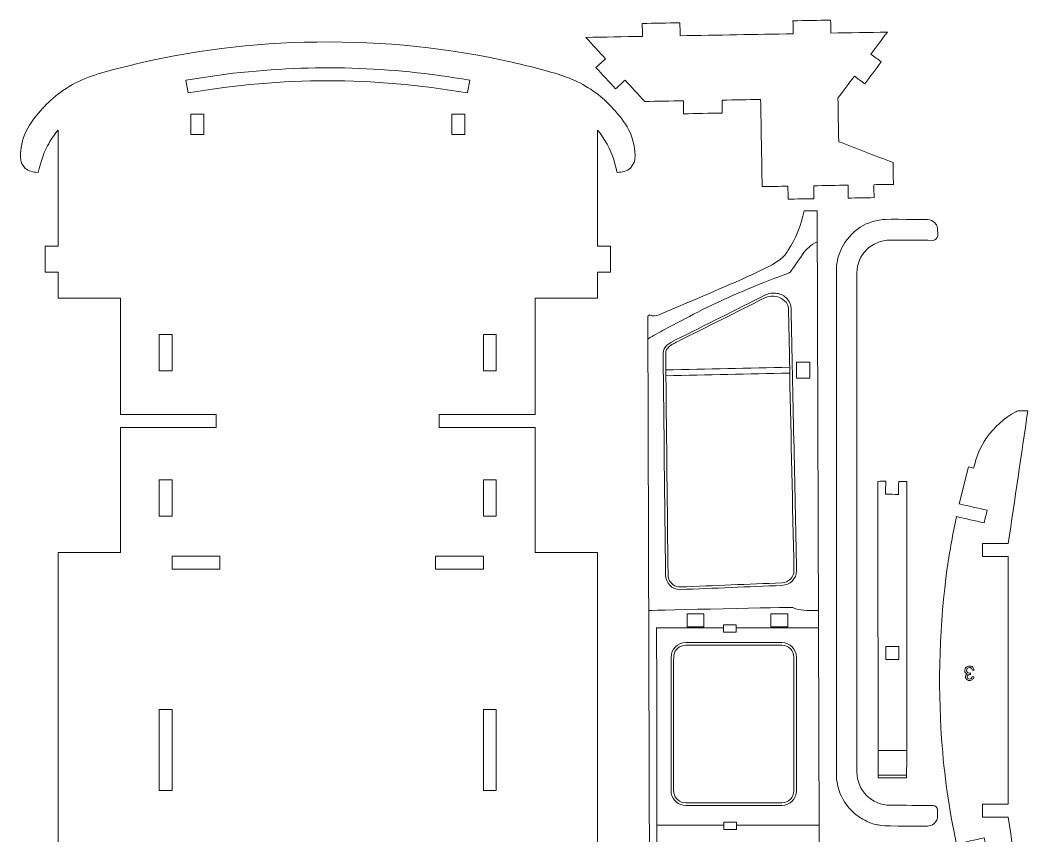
# Model space of a CAD drawing. Header units: centimetres. Extents: x -81 to 93, y -33 to -4.
# Drawn here: x 11.24 to 31.05, y -20.31 to -4.27 of the extents above; entities that cross this region are included whole.
import ezdxf

# ---------------------------------------------------------------- set-up
doc = ezdxf.new("R2010")
doc.units = ezdxf.units.CM
doc.header["$MEASUREMENT"] = 0
doc.layers.add('Camada 1', color=7, linetype='Continuous')

msp = doc.modelspace()

# ---------------------------------------------------------------- linework, layer by layer
at = {"layer": 'Camada 1', "lineweight": 9}
for points, knots in [([(22.36218, -4.60608), (22.73269, -4.59964), (23.1032, -4.59319), (23.47373, -4.58674), (23.47373, -4.58674), (23.47224, -4.50175), (23.47077, -4.41677), (23.46929, -4.33178), (23.46929, -4.33178), (23.7163, -4.32749), (23.96331, -4.32319), (24.21032, -4.31889), (24.21032, -4.31889), (24.21181, -4.40388), (24.21328, -4.48886), (24.21476, -4.57385), (24.21476, -4.57385), (24.9558, -4.56094), (25.69684, -4.54806), (26.43787, -4.53516), (26.43787, -4.53516), (26.43638, -4.45018), (26.43491, -4.36519), (26.43343, -4.2802), (26.43343, -4.2802), (26.68044, -4.27589), (26.92745, -4.2716), (27.17447, -4.26731), (27.17447, -4.26731), (27.17595, -4.35228), (27.17742, -4.43727), (27.17891, -4.52226), (27.17891, -4.52226), (27.54943, -4.51581), (27.91994, -4.50936), (28.29047, -4.50291), (28.29047, -4.50291), (28.18244, -4.64705), (28.0744, -4.79118), (27.96637, -4.93532), (27.96637, -4.93532), (28.03438, -4.98629), (28.10239, -5.03728), (28.17041, -5.08825), (28.17041, -5.08825), (28.06238, -5.23239), (27.95436, -5.37651), (27.84633, -5.52065), (27.84633, -5.52065), (27.77831, -5.46967), (27.7103, -5.4187), (27.64229, -5.36771), (27.64229, -5.36771), (27.53426, -5.51186), (27.42622, -5.65598), (27.3182, -5.80013), (27.3182, -5.80013), (27.32319, -6.08596), (27.32818, -6.3718), (27.33317, -6.65764), (27.33317, -6.65764), (27.6892, -6.79439), (28.04523, -6.93114), (28.40127, -7.0679), (28.40127, -7.0679), (28.40376, -7.21081), (28.40627, -7.35373), (28.40876, -7.49666), (28.40876, -7.49666), (28.28069, -7.49889), (28.15262, -7.50113), (28.02455, -7.50336), (28.02455, -7.50336), (28.02604, -7.58835), (28.02752, -7.67334), (28.029, -7.75832), (28.029, -7.75832), (27.86015, -7.76127), (27.69127, -7.76422), (27.52242, -7.76717), (27.52242, -7.76717), (27.52094, -7.68218), (27.51945, -7.59719), (27.51797, -7.51221), (27.51797, -7.51221), (27.29249, -7.51614), (27.06703, -7.52008), (26.84155, -7.52401), (26.84155, -7.52401), (26.84304, -7.609), (26.84452, -7.69399), (26.846, -7.77897), (26.846, -7.77897), (26.67714, -7.78192), (26.50827, -7.78487), (26.33942, -7.78782), (26.33942, -7.78782), (26.33794, -7.70283), (26.33645, -7.61784), (26.33497, -7.53285), (26.33497, -7.53285), (26.16611, -7.5358), (25.99724, -7.53875), (25.82839, -7.5417), (25.82839, -7.5417), (25.81841, -6.97002), (25.80842, -6.39834), (25.79844, -5.82666), (25.79844, -5.82666), (25.54515, -5.83108), (25.29186, -5.8355), (25.03857, -5.83992), (25.03857, -5.83992), (25.04005, -5.92491), (25.04153, -6.00989), (25.04302, -6.09487), (25.04302, -6.09487), (24.78973, -6.09929), (24.53643, -6.10373), (24.28314, -6.10815), (24.28314, -6.10815), (24.28166, -6.02316), (24.28018, -5.93817), (24.27869, -5.85319), (24.27869, -5.85319), (24.0254, -5.85761), (23.77211, -5.86204), (23.51882, -5.86646), (23.51882, -5.86646), (23.3903, -5.72641), (23.26178, -5.58637), (23.13327, -5.44632), (23.13327, -5.44632), (23.07064, -5.5038), (23.00801, -5.56128), (22.94539, -5.61874), (22.94539, -5.61874), (22.81687, -5.47871), (22.68836, -5.33866), (22.55985, -5.19862), (22.55985, -5.19862), (22.62247, -5.14115), (22.6851, -5.08368), (22.74773, -5.02621), (22.74773, -5.02621), (22.61921, -4.88616), (22.49069, -4.74613), (22.36218, -4.60608)], [0, 0, 0, 0, 0.02631579, 0.02631579, 0.02631579, 0.02631579, 0.05263158, 0.05263158, 0.05263158, 0.05263158, 0.07894737, 0.07894737, 0.07894737, 0.07894737, 0.10526316, 0.10526316, 0.10526316, 0.10526316, 0.13157895, 0.13157895, 0.13157895, 0.13157895, 0.15789474, 0.15789474, 0.15789474, 0.15789474, 0.18421053, 0.18421053, 0.18421053, 0.18421053, 0.21052632, 0.21052632, 0.21052632, 0.21052632, 0.23684211, 0.23684211, 0.23684211, 0.23684211, 0.26315789, 0.26315789, 0.26315789, 0.26315789, 0.28947368, 0.28947368, 0.28947368, 0.28947368, 0.31578947, 0.31578947, 0.31578947, 0.31578947, 0.34210526, 0.34210526, 0.34210526, 0.34210526, 0.36842105, 0.36842105, 0.36842105, 0.36842105, 0.39473684, 0.39473684, 0.39473684, 0.39473684, 0.42105263, 0.42105263, 0.42105263, 0.42105263, 0.44736842, 0.44736842, 0.44736842, 0.44736842, 0.47368421, 0.47368421, 0.47368421, 0.47368421, 0.5, 0.5, 0.5, 0.5, 0.52631579, 0.52631579, 0.52631579, 0.52631579, 0.55263158, 0.55263158, 0.55263158, 0.55263158, 0.57894737, 0.57894737, 0.57894737, 0.57894737, 0.60526316, 0.60526316, 0.60526316, 0.60526316, 0.63157895, 0.63157895, 0.63157895, 0.63157895, 0.65789474, 0.65789474, 0.65789474, 0.65789474, 0.68421053, 0.68421053, 0.68421053, 0.68421053, 0.71052632, 0.71052632, 0.71052632, 0.71052632, 0.73684211, 0.73684211, 0.73684211, 0.73684211, 0.76315789, 0.76315789, 0.76315789, 0.76315789, 0.78947368, 0.78947368, 0.78947368, 0.78947368, 0.81578947, 0.81578947, 0.81578947, 0.81578947, 0.84210526, 0.84210526, 0.84210526, 0.84210526, 0.86842105, 0.86842105, 0.86842105, 0.86842105, 0.89473684, 0.89473684, 0.89473684, 0.89473684, 0.92105263, 0.92105263, 0.92105263, 0.92105263, 0.94736842, 0.94736842, 0.94736842, 0.94736842, 1, 1, 1, 1]), ([(13.03787, -31.74348), (13.03787, -31.74348), (14.97811, -31.74411), (14.97811, -31.74411), (14.97811, -31.74411), (14.97811, -31.74411), (14.97804, -31.99812), (14.97804, -31.99812), (14.97804, -31.99812), (14.97804, -31.99812), (12.37968, -31.99839), (12.37968, -31.99839), (12.37968, -31.99839), (12.01068, -31.99233), (11.73296, -31.71416), (11.72721, -31.33638), (11.72721, -31.33638), (11.72721, -31.33638), (11.72343, -30.45931), (11.72343, -30.45931), (11.72343, -30.45931), (11.71306, -30.42069), (11.67942, -30.39814), (11.63864, -30.39423), (11.63864, -30.39423), (11.63864, -30.39423), (11.47044, -30.40026), (11.47044, -30.40026), (11.47044, -30.40026), (11.37817, -30.42824), (11.32555, -30.50131), (11.31926, -30.59728), (11.31926, -30.59728), (11.31926, -30.59728), (11.31926, -31.33638), (11.31926, -31.33638), (11.31926, -31.33638), (11.32378, -31.47525), (11.34664, -31.61451), (11.39979, -31.74364), (11.39979, -31.74364), (11.54223, -32.0897), (11.87027, -32.34417), (12.24089, -32.39605), (12.24089, -32.39605), (12.24089, -32.39605), (12.37968, -32.40633), (12.37968, -32.40633), (12.37968, -32.40633), (12.37968, -32.40633), (22.19124, -32.40633), (22.19124, -32.40633), (22.19124, -32.40633), (22.42735, -32.3976), (22.64932, -32.32779), (22.83746, -32.18186), (22.83746, -32.18186), (23.05502, -32.01311), (23.20687, -31.74827), (23.24261, -31.47526), (23.24261, -31.47526), (23.24261, -31.47526), (23.25166, -31.33638), (23.25166, -31.33638), (23.25166, -31.33638), (23.25166, -31.33638), (23.24991, -30.57065), (23.24991, -30.57065), (23.24991, -30.57065), (23.24147, -30.4859), (23.1591, -30.40342), (23.0743, -30.39506), (23.0743, -30.39506), (23.0743, -30.39506), (22.92095, -30.39499), (22.92095, -30.39499), (22.92095, -30.39499), (22.88782, -30.40046), (22.85464, -30.42949), (22.84761, -30.45931), (22.84761, -30.45931), (22.83995, -30.49181), (22.85554, -31.2847), (22.83928, -31.42241), (22.83928, -31.42241), (22.80464, -31.7158), (22.57006, -31.95382), (22.2772, -31.99271), (22.2772, -31.99271), (22.2772, -31.99271), (22.19124, -31.99839), (22.19124, -31.99839), (22.19124, -31.99839), (22.19124, -31.99839), (19.59302, -31.99812), (19.59302, -31.99812), (19.59302, -31.99812), (19.59302, -31.99812), (19.59295, -31.74411), (19.59295, -31.74411), (19.59295, -31.74411), (19.59295, -31.74411), (21.53322, -31.74348), (21.53322, -31.74348), (21.53322, -31.74348), (21.53322, -31.74348), (21.53322, -31.23356), (21.53322, -31.23356), (21.53322, -31.23356), (21.53322, -31.23356), (21.78819, -31.23356), (21.78819, -31.23356), (21.78819, -31.23356), (21.78819, -31.23356), (21.78819, -31.74348), (21.78819, -31.74348), (21.78819, -31.74348), (21.78819, -31.74348), (22.19007, -31.74304), (22.19007, -31.74304), (22.19007, -31.74304), (22.19007, -31.74304), (22.29985, -31.63029), (22.29985, -31.63029), (22.29985, -31.63029), (22.29985, -31.63029), (22.48249, -31.80818), (22.48249, -31.80818), (22.48249, -31.80818), (22.48249, -31.80818), (22.66036, -31.62551), (22.66036, -31.62551), (22.66036, -31.62551), (22.66036, -31.62551), (22.47772, -31.44761), (22.47772, -31.44761), (22.47772, -31.44761), (22.47772, -31.44761), (22.58751, -31.33486), (22.58751, -31.33486), (22.58751, -31.33486), (22.58751, -31.33486), (22.58878, -30.5436), (22.58878, -30.5436), (22.58878, -30.5436), (22.58878, -30.5436), (21.36496, -30.5436), (21.36496, -30.5436), (21.36496, -30.5436), (21.36496, -30.5436), (21.365, -27.82138), (21.365, -27.82138), (21.365, -27.82138), (21.365, -27.82138), (19.47823, -27.82138), (19.47823, -27.82138), (19.47823, -27.82138), (19.47823, -27.82138), (19.47823, -27.56642), (19.47823, -27.56642), (19.47823, -27.56642), (19.47823, -27.56642), (21.36498, -27.56635), (21.36498, -27.56635), (21.36498, -27.56635), (21.36498, -27.56635), (21.36496, -24.6152), (21.36496, -24.6152), (21.36496, -24.6152), (21.36496, -24.6152), (22.5888, -24.61527), (22.5888, -24.61527), (22.5888, -24.61527), (22.5888, -24.61527), (22.58879, -14.73864), (22.58879, -14.73864), (22.58879, -14.73864), (22.58879, -14.73864), (21.36496, -14.73864), (21.36496, -14.73864), (21.36496, -14.73864), (21.36496, -14.73864), (21.36496, -12.27845), (21.36496, -12.27845), (21.36496, -12.27845), (21.36496, -12.27845), (19.47819, -12.27845), (19.47819, -12.27845), (19.47819, -12.27845), (19.47819, -12.27845), (19.47818, -12.02348), (19.47818, -12.02348), (19.47818, -12.02348), (19.47818, -12.02348), (21.36496, -12.02345), (21.36496, -12.02345), (21.36496, -12.02345), (21.36496, -12.02345), (21.36496, -9.73812), (21.36496, -9.73812), (21.36496, -9.73812), (21.36496, -9.73812), (22.5888, -9.73828), (22.5888, -9.73828), (22.5888, -9.73828), (22.5888, -9.73828), (22.58876, -9.22419), (22.58876, -9.22419), (22.58876, -9.22419), (22.58876, -9.22419), (22.84373, -9.22418), (22.84373, -9.22418), (22.84373, -9.22418), (22.84373, -9.22418), (22.84373, -8.71429), (22.84373, -8.71429), (22.84373, -8.71429), (22.84373, -8.71429), (22.58876, -8.71429), (22.58876, -8.71429), (22.58876, -8.71429), (22.58876, -8.71429), (22.58875, -6.428), (22.58875, -6.428), (22.58875, -6.428), (22.72477, -6.59396), (22.84807, -6.80922), (22.91373, -7.01288), (22.91373, -7.01288), (22.91373, -7.01288), (22.97942, -7.26032), (22.97942, -7.26032), (22.97942, -7.26032), (23.07062, -7.25879), (23.16584, -7.24146), (23.23923, -7.18033), (23.23923, -7.18033), (23.23923, -7.18033), (23.31467, -7.05677), (23.31467, -7.05677), (23.31467, -7.05677), (23.35582, -6.9029), (23.30298, -6.65956), (23.24476, -6.51264), (23.24476, -6.51264), (23.14424, -6.25899), (22.85434, -5.93575), (22.64824, -5.76782), (22.64824, -5.76782), (22.40174, -5.56698), (22.11724, -5.42182), (21.81375, -5.32898), (21.81375, -5.32898), (21.51699, -5.2382), (21.02711, -5.11883), (20.71942, -5.05266), (20.71942, -5.05266), (19.41943, -4.77308), (18.15477, -4.67118), (16.82733, -4.70168), (16.82733, -4.70168), (15.58651, -4.73019), (14.32184, -4.9097), (13.12211, -5.22764), (13.12211, -5.22764), (12.72469, -5.33296), (12.41762, -5.4167), (12.07504, -5.6534), (12.07504, -5.6534), (11.81536, -5.83282), (11.5901, -6.07083), (11.41896, -6.33552), (11.41896, -6.33552), (11.32781, -6.47649), (11.2591, -6.67159), (11.24647, -6.83538), (11.24647, -6.83538), (11.2357, -6.97501), (11.23648, -7.06292), (11.31911, -7.16711), (11.31911, -7.16711), (11.35597, -7.21359), (11.47082, -7.25368), (11.53609, -7.25939), (11.53609, -7.25939), (11.53609, -7.25939), (11.59155, -7.26032), (11.59155, -7.26032), (11.59155, -7.26032), (11.64688, -7.05187), (11.67303, -6.93142), (11.77484, -6.73814), (11.77484, -6.73814), (11.83288, -6.62794), (11.90338, -6.52416), (11.98227, -6.428), (11.98227, -6.428), (11.98227, -6.428), (11.98223, -8.71429), (11.98223, -8.71429), (11.98223, -8.71429), (11.98223, -8.71429), (11.72727, -8.71429), (11.72727, -8.71429), (11.72727, -8.71429), (11.72727, -8.71429), (11.72725, -9.22418), (11.72725, -9.22418), (11.72725, -9.22418), (11.72725, -9.22418), (11.98222, -9.22419), (11.98222, -9.22419), (11.98222, -9.22419), (11.98222, -9.22419), (11.98235, -9.73828), (11.98235, -9.73828), (11.98235, -9.73828), (11.98235, -9.73828), (13.20609, -9.73812), (13.20609, -9.73812), (13.20609, -9.73812), (13.20609, -9.73812), (13.20601, -12.02345), (13.20601, -12.02345), (13.20601, -12.02345), (13.20601, -12.02345), (15.0928, -12.02348), (15.0928, -12.02348), (15.0928, -12.02348), (15.0928, -12.02348), (15.0928, -12.27845), (15.0928, -12.27845), (15.0928, -12.27845), (15.0928, -12.27845), (13.20602, -12.27845), (13.20602, -12.27845), (13.20602, -12.27845), (13.20602, -12.27845), (13.20609, -14.73864), (13.20609, -14.73864), (13.20609, -14.73864), (13.20609, -14.73864), (11.98227, -14.73864), (11.98227, -14.73864), (11.98227, -14.73864), (11.98227, -14.73864), (11.98232, -24.61527), (11.98232, -24.61527), (11.98232, -24.61527), (11.98232, -24.61527), (13.20606, -24.6152), (13.20606, -24.6152), (13.20606, -24.6152), (13.20606, -24.6152), (13.20596, -27.56635), (13.20596, -27.56635), (13.20596, -27.56635), (13.20596, -27.56635), (15.09282, -27.56642), (15.09282, -27.56642), (15.09282, -27.56642), (15.09282, -27.56642), (15.09282, -27.82138), (15.09282, -27.82138), (15.09282, -27.82138), (15.09282, -27.82138), (13.20605, -27.82138), (13.20605, -27.82138), (13.20605, -27.82138), (13.20605, -27.82138), (13.20606, -30.5436), (13.20606, -30.5436), (13.20606, -30.5436), (13.20606, -30.5436), (11.98224, -30.5436), (11.98224, -30.5436), (11.98224, -30.5436), (11.98224, -30.5436), (11.98384, -31.33486), (11.98384, -31.33486), (11.98384, -31.33486), (11.98384, -31.33486), (12.0937, -31.44761), (12.0937, -31.44761), (12.0937, -31.44761), (12.0937, -31.44761), (11.91107, -31.62551), (11.91107, -31.62551), (11.91107, -31.62551), (11.91107, -31.62551), (12.08908, -31.80818), (12.08908, -31.80818), (12.08908, -31.80818), (12.08908, -31.80818), (12.27172, -31.63029), (12.27172, -31.63029), (12.27172, -31.63029), (12.27172, -31.63029), (12.38158, -31.74304), (12.38158, -31.74304), (12.38158, -31.74304), (12.38158, -31.74304), (12.78291, -31.74348), (12.78291, -31.74348), (12.78291, -31.74348), (12.78291, -31.74348), (12.78291, -31.23356), (12.78291, -31.23356), (12.78291, -31.23356), (12.78291, -31.23356), (13.03787, -31.23356), (13.03787, -31.23356), (13.03787, -31.23356), (13.03787, -31.23356), (13.03787, -31.74348), (13.03787, -31.74348)], [0, 0, 0, 0, 0.00952381, 0.00952381, 0.00952381, 0.00952381, 0.01904762, 0.01904762, 0.01904762, 0.01904762, 0.02857143, 0.02857143, 0.02857143, 0.02857143, 0.03809524, 0.03809524, 0.03809524, 0.03809524, 0.04761905, 0.04761905, 0.04761905, 0.04761905, 0.05714286, 0.05714286, 0.05714286, 0.05714286, 0.06666667, 0.06666667, 0.06666667, 0.06666667, 0.07619048, 0.07619048, 0.07619048, 0.07619048, 0.08571429, 0.08571429, 0.08571429, 0.08571429, 0.0952381, 0.0952381, 0.0952381, 0.0952381, 0.1047619, 0.1047619, 0.1047619, 0.1047619, 0.11428571, 0.11428571, 0.11428571, 0.11428571, 0.12380952, 0.12380952, 0.12380952, 0.12380952, 0.13333333, 0.13333333, 0.13333333, 0.13333333, 0.14285714, 0.14285714, 0.14285714, 0.14285714, 0.15238095, 0.15238095, 0.15238095, 0.15238095, 0.16190476, 0.16190476, 0.16190476, 0.16190476, 0.17142857, 0.17142857, 0.17142857, 0.17142857, 0.18095238, 0.18095238, 0.18095238, 0.18095238, 0.19047619, 0.19047619, 0.19047619, 0.19047619, 0.2, 0.2, 0.2, 0.2, 0.20952381, 0.20952381, 0.20952381, 0.20952381, 0.21904762, 0.21904762, 0.21904762, 0.21904762, 0.22857143, 0.22857143, 0.22857143, 0.22857143, 0.23809524, 0.23809524, 0.23809524, 0.23809524, 0.24761905, 0.24761905, 0.24761905, 0.24761905, 0.25714286, 0.25714286, 0.25714286, 0.25714286, 0.26666667, 0.26666667, 0.26666667, 0.26666667, 0.27619048, 0.27619048, 0.27619048, 0.27619048, 0.28571429, 0.28571429, 0.28571429, 0.28571429, 0.2952381, 0.2952381, 0.2952381, 0.2952381, 0.3047619, 0.3047619, 0.3047619, 0.3047619, 0.31428571, 0.31428571, 0.31428571, 0.31428571, 0.32380952, 0.32380952, 0.32380952, 0.32380952, 0.33333333, 0.33333333, 0.33333333, 0.33333333, 0.34285714, 0.34285714, 0.34285714, 0.34285714, 0.35238095, 0.35238095, 0.35238095, 0.35238095, 0.36190476, 0.36190476, 0.36190476, 0.36190476, 0.37142857, 0.37142857, 0.37142857, 0.37142857, 0.38095238, 0.38095238, 0.38095238, 0.38095238, 0.39047619, 0.39047619, 0.39047619, 0.39047619, 0.4, 0.4, 0.4, 0.4, 0.40952381, 0.40952381, 0.40952381, 0.40952381, 0.41904762, 0.41904762, 0.41904762, 0.41904762, 0.42857143, 0.42857143, 0.42857143, 0.42857143, 0.43809524, 0.43809524, 0.43809524, 0.43809524, 0.44761905, 0.44761905, 0.44761905, 0.44761905, 0.45714286, 0.45714286, 0.45714286, 0.45714286, 0.46666667, 0.46666667, 0.46666667, 0.46666667, 0.47619048, 0.47619048, 0.47619048, 0.47619048, 0.48571429, 0.48571429, 0.48571429, 0.48571429, 0.4952381, 0.4952381, 0.4952381, 0.4952381, 0.5047619, 0.5047619, 0.5047619, 0.5047619, 0.51428571, 0.51428571, 0.51428571, 0.51428571, 0.52380952, 0.52380952, 0.52380952, 0.52380952, 0.53333333, 0.53333333, 0.53333333, 0.53333333, 0.54285714, 0.54285714, 0.54285714, 0.54285714, 0.55238095, 0.55238095, 0.55238095, 0.55238095, 0.56190476, 0.56190476, 0.56190476, 0.56190476, 0.57142857, 0.57142857, 0.57142857, 0.57142857, 0.58095238, 0.58095238, 0.58095238, 0.58095238, 0.59047619, 0.59047619, 0.59047619, 0.59047619, 0.6, 0.6, 0.6, 0.6, 0.60952381, 0.60952381, 0.60952381, 0.60952381, 0.61904762, 0.61904762, 0.61904762, 0.61904762, 0.62857143, 0.62857143, 0.62857143, 0.62857143, 0.63809524, 0.63809524, 0.63809524, 0.63809524, 0.64761905, 0.64761905, 0.64761905, 0.64761905, 0.65714286, 0.65714286, 0.65714286, 0.65714286, 0.66666667, 0.66666667, 0.66666667, 0.66666667, 0.67619048, 0.67619048, 0.67619048, 0.67619048, 0.68571429, 0.68571429, 0.68571429, 0.68571429, 0.6952381, 0.6952381, 0.6952381, 0.6952381, 0.7047619, 0.7047619, 0.7047619, 0.7047619, 0.71428571, 0.71428571, 0.71428571, 0.71428571, 0.72380952, 0.72380952, 0.72380952, 0.72380952, 0.73333333, 0.73333333, 0.73333333, 0.73333333, 0.74285714, 0.74285714, 0.74285714, 0.74285714, 0.75238095, 0.75238095, 0.75238095, 0.75238095, 0.76190476, 0.76190476, 0.76190476, 0.76190476, 0.77142857, 0.77142857, 0.77142857, 0.77142857, 0.78095238, 0.78095238, 0.78095238, 0.78095238, 0.79047619, 0.79047619, 0.79047619, 0.79047619, 0.8, 0.8, 0.8, 0.8, 0.80952381, 0.80952381, 0.80952381, 0.80952381, 0.81904762, 0.81904762, 0.81904762, 0.81904762, 0.82857143, 0.82857143, 0.82857143, 0.82857143, 0.83809524, 0.83809524, 0.83809524, 0.83809524, 0.84761905, 0.84761905, 0.84761905, 0.84761905, 0.85714286, 0.85714286, 0.85714286, 0.85714286, 0.86666667, 0.86666667, 0.86666667, 0.86666667, 0.87619048, 0.87619048, 0.87619048, 0.87619048, 0.88571429, 0.88571429, 0.88571429, 0.88571429, 0.8952381, 0.8952381, 0.8952381, 0.8952381, 0.9047619, 0.9047619, 0.9047619, 0.9047619, 0.91428571, 0.91428571, 0.91428571, 0.91428571, 0.92380952, 0.92380952, 0.92380952, 0.92380952, 0.93333333, 0.93333333, 0.93333333, 0.93333333, 0.94285714, 0.94285714, 0.94285714, 0.94285714, 0.95238095, 0.95238095, 0.95238095, 0.95238095, 0.96190476, 0.96190476, 0.96190476, 0.96190476, 0.97142857, 0.97142857, 0.97142857, 0.97142857, 0.98095238, 0.98095238, 0.98095238, 0.98095238, 1, 1, 1, 1]), ([(15.41884, -5.31186), (17.05688, -5.13388), (18.46738, -5.17507), (20.0776, -5.44721), (20.0776, -5.44721), (20.0776, -5.44721), (20.03285, -5.69823), (20.03285, -5.69823), (20.03285, -5.69823), (18.13243, -5.37786), (16.42776, -5.37968), (14.53816, -5.69823), (14.53816, -5.69823), (14.53816, -5.69823), (14.49339, -5.44721), (14.49339, -5.44721), (14.49339, -5.44721), (14.49339, -5.44721), (15.41884, -5.31186), (15.41884, -5.31186)], [0, 0, 0, 0, 0.16666667, 0.16666667, 0.16666667, 0.16666667, 0.33333333, 0.33333333, 0.33333333, 0.33333333, 0.5, 0.5, 0.5, 0.5, 0.66666667, 0.66666667, 0.66666667, 0.66666667, 1, 1, 1, 1]), ([(14.59229, -6.51474), (14.59229, -6.51474), (14.84727, -6.51474), (14.84727, -6.51474), (14.84727, -6.51474), (14.84727, -6.51474), (14.84726, -6.11402), (14.84726, -6.11402), (14.84726, -6.11402), (14.84726, -6.11402), (14.59229, -6.11402), (14.59229, -6.11402), (14.59229, -6.11402), (14.59229, -6.11402), (14.59229, -6.51474), (14.59229, -6.51474)], [0, 0, 0, 0, 0.2, 0.2, 0.2, 0.2, 0.4, 0.4, 0.4, 0.4, 0.6, 0.6, 0.6, 0.6, 1, 1, 1, 1]), ([(19.97878, -6.51474), (19.97878, -6.51474), (19.7238, -6.51474), (19.7238, -6.51474), (19.7238, -6.51474), (19.7238, -6.51474), (19.72381, -6.11402), (19.72381, -6.11402), (19.72381, -6.11402), (19.72381, -6.11402), (19.97878, -6.11402), (19.97878, -6.11402), (19.97878, -6.11402), (19.97878, -6.11402), (19.97878, -6.51474), (19.97878, -6.51474)], [0, 0, 0, 0, 0.2, 0.2, 0.2, 0.2, 0.4, 0.4, 0.4, 0.4, 0.6, 0.6, 0.6, 0.6, 1, 1, 1, 1]), ([(24.03556, -32.38044), (24.05256, -32.38485), (24.06955, -32.38925), (24.08655, -32.39365), (24.08655, -32.39365), (24.08655, -32.39365), (24.09043, -31.88092), (24.09043, -31.88092), (24.09043, -31.88092), (24.11115, -31.76716), (24.20724, -31.68861), (24.32734, -31.68321), (24.32734, -31.68321), (24.9559, -31.68321), (25.58447, -31.68321), (26.21303, -31.68321), (26.21303, -31.68321), (26.35132, -31.68943), (26.44762, -31.78573), (26.45384, -31.92403), (26.45384, -31.92403), (26.45384, -32.11087), (26.45384, -32.2977), (26.45384, -32.48454), (26.45384, -32.48454), (26.45384, -32.48454), (26.98879, -32.48357), (26.98879, -32.48357), (26.98879, -32.48357), (26.98879, -32.48357), (26.90983, -8.01825), (26.90983, -8.01825), (26.90983, -8.01825), (26.82449, -8.01856), (26.73916, -8.01888), (26.65383, -8.01921), (26.65383, -8.01921), (26.59037, -8.29031), (26.49115, -8.56546), (26.33509, -8.7977), (26.33509, -8.7977), (26.31205, -8.83196), (26.30967, -8.84801), (26.27136, -8.8918), (26.27136, -8.8918), (26.14852, -9.03219), (25.90594, -9.1382), (25.74184, -9.21674), (25.74184, -9.21674), (25.17852, -9.48643), (24.58504, -9.7216), (24.01123, -9.96807), (24.01123, -9.96807), (23.88064, -10.02416), (23.7236, -10.12433), (23.61371, -10.06613), (23.61371, -10.06613), (23.60318, -10.0729), (23.59267, -10.07967), (23.58214, -10.08645), (23.58214, -10.08645), (23.58214, -10.08645), (23.64421, -32.27907), (23.64421, -32.27907), (23.64421, -32.27907), (23.77466, -32.31286), (23.9051, -32.34665), (24.03556, -32.38044)], [0, 0, 0, 0, 0.05555556, 0.05555556, 0.05555556, 0.05555556, 0.11111111, 0.11111111, 0.11111111, 0.11111111, 0.16666667, 0.16666667, 0.16666667, 0.16666667, 0.22222222, 0.22222222, 0.22222222, 0.22222222, 0.27777778, 0.27777778, 0.27777778, 0.27777778, 0.33333333, 0.33333333, 0.33333333, 0.33333333, 0.38888889, 0.38888889, 0.38888889, 0.38888889, 0.44444444, 0.44444444, 0.44444444, 0.44444444, 0.5, 0.5, 0.5, 0.5, 0.55555556, 0.55555556, 0.55555556, 0.55555556, 0.61111111, 0.61111111, 0.61111111, 0.61111111, 0.66666667, 0.66666667, 0.66666667, 0.66666667, 0.72222222, 0.72222222, 0.72222222, 0.72222222, 0.77777778, 0.77777778, 0.77777778, 0.77777778, 0.83333333, 0.83333333, 0.83333333, 0.83333333, 0.88888889, 0.88888889, 0.88888889, 0.88888889, 1, 1, 1, 1]), ([(27.29036, -19.11586), (27.29036, -19.11586), (27.29044, -19.19604), (27.29044, -19.19604), (27.29044, -19.19604), (27.29703, -19.2679), (27.3311, -19.40104), (27.35789, -19.46849), (27.35789, -19.46849), (27.42374, -19.63426), (27.5511, -19.80244), (27.69325, -19.91027), (27.69325, -19.91027), (27.74242, -19.94758), (27.87526, -20.02597), (27.9322, -20.04602), (27.9322, -20.04602), (28.05225, -20.08828), (28.06402, -20.08748), (28.1823, -20.10843), (28.1823, -20.10843), (28.26422, -20.12293), (29.05615, -20.11876), (29.07826, -20.1173), (29.07826, -20.1173), (29.17228, -20.11112), (29.24986, -20.05537), (29.27323, -19.96629), (29.27323, -19.96629), (29.27323, -19.96629), (29.27927, -19.79833), (29.27927, -19.79833), (29.27927, -19.79833), (29.27358, -19.75503), (29.23588, -19.71637), (29.19237, -19.71053), (29.19237, -19.71053), (28.91029, -19.71006), (28.6282, -19.70958), (28.34612, -19.70912), (28.34612, -19.70912), (27.97495, -19.70235), (27.6967, -19.41374), (27.6897, -19.05589), (27.6897, -19.05589), (27.68999, -15.78339), (27.69028, -12.5109), (27.69056, -9.2384), (27.69056, -9.2384), (27.69765, -8.88012), (27.97425, -8.59601), (28.34717, -8.5913), (28.34717, -8.5913), (28.62929, -8.59353), (28.9114, -8.59576), (29.19353, -8.59799), (29.19353, -8.59799), (29.23627, -8.59267), (29.27894, -8.55153), (29.28058, -8.50737), (29.28058, -8.50737), (29.28058, -8.50737), (29.27445, -8.34295), (29.27445, -8.34295), (29.27445, -8.34295), (29.26115, -8.31043), (29.24975, -8.27915), (29.22219, -8.25107), (29.22219, -8.25107), (29.18453, -8.2127), (29.13213, -8.19398), (29.07949, -8.18997), (29.07949, -8.18997), (29.07946, -8.18997), (28.26218, -8.17833), (28.20229, -8.1871), (28.20229, -8.1871), (28.01119, -8.21505), (27.85583, -8.26285), (27.69427, -8.38388), (27.69427, -8.38388), (27.55191, -8.49053), (27.42468, -8.65741), (27.35879, -8.82258), (27.35879, -8.82258), (27.32138, -8.91638), (27.30829, -8.99855), (27.29129, -9.09444), (27.29129, -9.09444), (27.29129, -9.09444), (27.29036, -19.11586), (27.29036, -19.11586)], [0, 0, 0, 0, 0.04166667, 0.04166667, 0.04166667, 0.04166667, 0.08333333, 0.08333333, 0.08333333, 0.08333333, 0.125, 0.125, 0.125, 0.125, 0.16666667, 0.16666667, 0.16666667, 0.16666667, 0.20833333, 0.20833333, 0.20833333, 0.20833333, 0.25, 0.25, 0.25, 0.25, 0.29166667, 0.29166667, 0.29166667, 0.29166667, 0.33333333, 0.33333333, 0.33333333, 0.33333333, 0.375, 0.375, 0.375, 0.375, 0.41666667, 0.41666667, 0.41666667, 0.41666667, 0.45833333, 0.45833333, 0.45833333, 0.45833333, 0.5, 0.5, 0.5, 0.5, 0.54166667, 0.54166667, 0.54166667, 0.54166667, 0.58333333, 0.58333333, 0.58333333, 0.58333333, 0.625, 0.625, 0.625, 0.625, 0.66666667, 0.66666667, 0.66666667, 0.66666667, 0.70833333, 0.70833333, 0.70833333, 0.70833333, 0.75, 0.75, 0.75, 0.75, 0.79166667, 0.79166667, 0.79166667, 0.79166667, 0.83333333, 0.83333333, 0.83333333, 0.83333333, 0.875, 0.875, 0.875, 0.875, 0.91666667, 0.91666667, 0.91666667, 0.91666667, 1, 1, 1, 1]), ([(26.3347, -9.87493), (26.33844, -9.89505), (26.34216, -9.91517), (26.3459, -9.93529), (26.3459, -9.93529), (26.35399, -10.32148), (26.36207, -10.70767), (26.37016, -11.09385), (26.37016, -11.09385), (25.55835, -11.11083), (24.74656, -11.12782), (23.93476, -11.14481), (23.93476, -11.14481), (23.93414, -11.08715), (23.92694, -10.82397), (23.93571, -10.7847), (23.93571, -10.7847), (23.95915, -10.67981), (24.08561, -10.62813), (24.17216, -10.58505), (24.17216, -10.58505), (24.74542, -10.29789), (25.31868, -10.01075), (25.89193, -9.7236), (25.89193, -9.7236), (25.99263, -9.68081), (26.11286, -9.689), (26.20922, -9.74111), (26.20922, -9.74111), (26.20922, -9.74111), (26.30599, -9.82191), (26.30599, -9.82191), (26.30599, -9.82191), (26.31556, -9.83959), (26.32513, -9.85725), (26.3347, -9.87493)], [0, 0, 0, 0, 0.1, 0.1, 0.1, 0.1, 0.2, 0.2, 0.2, 0.2, 0.3, 0.3, 0.3, 0.3, 0.4, 0.4, 0.4, 0.4, 0.5, 0.5, 0.5, 0.5, 0.6, 0.6, 0.6, 0.6, 0.7, 0.7, 0.7, 0.7, 0.8, 0.8, 0.8, 0.8, 1, 1, 1, 1]), ([(14.22593, -11.16684), (14.22593, -11.16684), (13.97097, -11.16685), (13.97097, -11.16685), (13.97097, -11.16685), (13.97097, -11.16685), (13.97097, -10.45249), (13.97097, -10.45249), (13.97097, -10.45249), (13.97097, -10.45249), (14.22594, -10.45249), (14.22594, -10.45249), (14.22594, -10.45249), (14.22594, -10.45249), (14.22593, -11.16684), (14.22593, -11.16684)], [0, 0, 0, 0, 0.2, 0.2, 0.2, 0.2, 0.4, 0.4, 0.4, 0.4, 0.6, 0.6, 0.6, 0.6, 1, 1, 1, 1]), ([(20.60008, -10.45249), (20.60008, -10.45249), (20.34512, -10.45249), (20.34512, -10.45249), (20.34512, -10.45249), (20.34512, -10.45249), (20.34512, -11.16684), (20.34512, -11.16684), (20.34512, -11.16684), (20.34512, -11.16684), (20.60008, -11.16685), (20.60008, -11.16685), (20.60008, -11.16685), (20.60008, -11.16685), (20.60008, -10.45249), (20.60008, -10.45249)], [0, 0, 0, 0, 0.2, 0.2, 0.2, 0.2, 0.4, 0.4, 0.4, 0.4, 0.6, 0.6, 0.6, 0.6, 1, 1, 1, 1]), ([(26.76484, -11.30668), (26.76484, -11.30668), (26.50484, -11.30668), (26.50484, -11.30668), (26.50484, -11.30668), (26.50484, -11.30668), (26.50484, -10.99668), (26.50484, -10.99668), (26.50484, -10.99668), (26.50484, -10.99668), (26.76484, -10.99668), (26.76484, -10.99668), (26.76484, -10.99668), (26.76484, -10.99668), (26.76484, -11.30668), (26.76484, -11.30668)], [0, 0, 0, 0, 0.2, 0.2, 0.2, 0.2, 0.4, 0.4, 0.4, 0.4, 0.6, 0.6, 0.6, 0.6, 1, 1, 1, 1]), ([(23.98198, -15.2175), (23.98056, -15.20308), (23.97913, -15.18865), (23.97771, -15.17422), (23.97771, -15.17422), (23.96339, -13.86964), (23.94907, -12.56506), (23.93476, -11.26047), (23.93476, -11.26047), (24.74656, -11.24348), (25.55835, -11.2265), (26.37016, -11.20951), (26.37016, -11.20951), (26.39805, -12.50407), (26.42595, -13.79862), (26.45384, -15.09319), (26.45384, -15.09319), (26.45016, -15.2334), (26.34894, -15.32289), (26.21303, -15.33401), (26.21303, -15.33401), (25.54819, -15.36102), (24.88336, -15.38803), (24.21852, -15.41505), (24.21852, -15.41505), (24.11386, -15.41416), (24.02888, -15.35393), (23.99343, -15.25859), (23.99343, -15.25859), (23.98961, -15.24489), (23.9858, -15.2312), (23.98198, -15.2175)], [0, 0, 0, 0, 0.11111111, 0.11111111, 0.11111111, 0.11111111, 0.22222222, 0.22222222, 0.22222222, 0.22222222, 0.33333333, 0.33333333, 0.33333333, 0.33333333, 0.44444444, 0.44444444, 0.44444444, 0.44444444, 0.55555556, 0.55555556, 0.55555556, 0.55555556, 0.66666667, 0.66666667, 0.66666667, 0.66666667, 0.77777778, 0.77777778, 0.77777778, 0.77777778, 1, 1, 1, 1]), ([(30.1642, -14.81648), (30.33249, -14.81648), (30.50077, -14.81647), (30.66906, -14.81647), (30.66906, -14.81647), (30.66906, -16.43977), (30.66906, -18.06305), (30.66906, -19.68635), (30.66906, -19.68635), (30.50077, -19.68635), (30.33249, -19.68634), (30.1642, -19.68634), (30.1642, -19.68634), (30.1642, -19.77133), (30.1642, -19.85631), (30.1642, -19.9413), (30.1642, -19.9413), (30.33249, -19.9413), (30.50077, -19.94129), (30.66906, -19.94129), (30.66906, -19.94129), (30.79701, -20.81141), (30.92497, -21.68152), (31.05293, -22.55164), (31.05293, -22.55164), (30.98701, -22.55164), (30.92111, -22.55164), (30.8552, -22.55164), (30.8552, -22.55164), (30.81726, -22.54307), (30.63504, -22.42262), (30.59828, -22.39494), (30.59828, -22.39494), (30.31546, -22.182), (30.12378, -21.89317), (30.02069, -21.55593), (30.02069, -21.55593), (30.00828, -21.51123), (29.99586, -21.46654), (29.98344, -21.42183), (29.98344, -21.42183), (29.9519, -21.43059), (29.92036, -21.43935), (29.88882, -21.44811), (29.88882, -21.44811), (29.88882, -21.44811), (29.70316, -20.72147), (29.70316, -20.72147), (29.70316, -20.72147), (29.88595, -20.67989), (30.06873, -20.63831), (30.25152, -20.59673), (30.25152, -20.59673), (30.23266, -20.51384), (30.21381, -20.43097), (30.19495, -20.34809), (30.19495, -20.34809), (30.01255, -20.38958), (29.83016, -20.43108), (29.64774, -20.47257), (29.64774, -20.47257), (29.50234, -19.75509), (29.40813, -19.13357), (29.35662, -18.40132), (29.35662, -18.40132), (29.28025, -17.31559), (29.31678, -16.11215), (29.46955, -15.03638), (29.46955, -15.03638), (29.51898, -14.68837), (29.57817, -14.37353), (29.64774, -14.03024), (29.64774, -14.03024), (29.83016, -14.07173), (30.01255, -14.11323), (30.19495, -14.15472), (30.19495, -14.15472), (30.21381, -14.07183), (30.23266, -13.98896), (30.25152, -13.90607), (30.25152, -13.90607), (30.06873, -13.86449), (29.88595, -13.82292), (29.70316, -13.78134), (29.70316, -13.78134), (29.70316, -13.78134), (29.88882, -13.0547), (29.88882, -13.0547), (29.88882, -13.0547), (29.92036, -13.06346), (29.9519, -13.07222), (29.98344, -13.08098), (29.98344, -13.08098), (30.04762, -12.84992), (30.10257, -12.68145), (30.24232, -12.4789), (30.24232, -12.4789), (30.38619, -12.27039), (30.59194, -12.0878), (30.81612, -11.96979), (30.81612, -11.96979), (30.82914, -11.96359), (30.84217, -11.95738), (30.8552, -11.95117), (30.8552, -11.95117), (30.92111, -11.95117), (30.98701, -11.95117), (31.05293, -11.95117), (31.05293, -11.95117), (30.92497, -12.82129), (30.79701, -13.6914), (30.66906, -14.56152), (30.66906, -14.56152), (30.50077, -14.56151), (30.33249, -14.56151), (30.1642, -14.5615), (30.1642, -14.5615), (30.1642, -14.64649), (30.1642, -14.73148), (30.1642, -14.81648)], [0, 0, 0, 0, 0.03225806, 0.03225806, 0.03225806, 0.03225806, 0.06451613, 0.06451613, 0.06451613, 0.06451613, 0.09677419, 0.09677419, 0.09677419, 0.09677419, 0.12903226, 0.12903226, 0.12903226, 0.12903226, 0.16129032, 0.16129032, 0.16129032, 0.16129032, 0.19354839, 0.19354839, 0.19354839, 0.19354839, 0.22580645, 0.22580645, 0.22580645, 0.22580645, 0.25806452, 0.25806452, 0.25806452, 0.25806452, 0.29032258, 0.29032258, 0.29032258, 0.29032258, 0.32258065, 0.32258065, 0.32258065, 0.32258065, 0.35483871, 0.35483871, 0.35483871, 0.35483871, 0.38709677, 0.38709677, 0.38709677, 0.38709677, 0.41935484, 0.41935484, 0.41935484, 0.41935484, 0.4516129, 0.4516129, 0.4516129, 0.4516129, 0.48387097, 0.48387097, 0.48387097, 0.48387097, 0.51612903, 0.51612903, 0.51612903, 0.51612903, 0.5483871, 0.5483871, 0.5483871, 0.5483871, 0.58064516, 0.58064516, 0.58064516, 0.58064516, 0.61290323, 0.61290323, 0.61290323, 0.61290323, 0.64516129, 0.64516129, 0.64516129, 0.64516129, 0.67741935, 0.67741935, 0.67741935, 0.67741935, 0.70967742, 0.70967742, 0.70967742, 0.70967742, 0.74193548, 0.74193548, 0.74193548, 0.74193548, 0.77419355, 0.77419355, 0.77419355, 0.77419355, 0.80645161, 0.80645161, 0.80645161, 0.80645161, 0.83870968, 0.83870968, 0.83870968, 0.83870968, 0.87096774, 0.87096774, 0.87096774, 0.87096774, 0.90322581, 0.90322581, 0.90322581, 0.90322581, 0.93548387, 0.93548387, 0.93548387, 0.93548387, 1, 1, 1, 1]), ([(14.22593, -14.02428), (14.22593, -14.02428), (13.97097, -14.02428), (13.97097, -14.02428), (13.97097, -14.02428), (13.97097, -14.02428), (13.97097, -13.30992), (13.97097, -13.30992), (13.97097, -13.30992), (13.97097, -13.30992), (14.22594, -13.30992), (14.22594, -13.30992), (14.22594, -13.30992), (14.22594, -13.30992), (14.22593, -14.02428), (14.22593, -14.02428)], [0, 0, 0, 0, 0.2, 0.2, 0.2, 0.2, 0.4, 0.4, 0.4, 0.4, 0.6, 0.6, 0.6, 0.6, 1, 1, 1, 1]), ([(20.34512, -14.02428), (20.34512, -14.02428), (20.60008, -14.02428), (20.60008, -14.02428), (20.60008, -14.02428), (20.60008, -14.02428), (20.60008, -13.30992), (20.60008, -13.30992), (20.60008, -13.30992), (20.60008, -13.30992), (20.34512, -13.30992), (20.34512, -13.30992), (20.34512, -13.30992), (20.34512, -13.30992), (20.34512, -14.02428), (20.34512, -14.02428)], [0, 0, 0, 0, 0.2, 0.2, 0.2, 0.2, 0.4, 0.4, 0.4, 0.4, 0.6, 0.6, 0.6, 0.6, 1, 1, 1, 1]), ([(28.6696, -19.11571), (28.66988, -18.9544), (28.67017, -18.79307), (28.67045, -18.63176), (28.67045, -18.63176), (28.67045, -16.86717), (28.67046, -15.10258), (28.67046, -13.338), (28.67046, -13.338), (28.61787, -13.33864), (28.56529, -13.33927), (28.51269, -13.33992), (28.51269, -13.33992), (28.51172, -13.4249), (28.51075, -13.50991), (28.50979, -13.5949), (28.50979, -13.5949), (28.42498, -13.59361), (28.34017, -13.59233), (28.25536, -13.59104), (28.25536, -13.59104), (28.25633, -13.50604), (28.25729, -13.42104), (28.25825, -13.33605), (28.25825, -13.33605), (28.20566, -13.33669), (28.15307, -13.33731), (28.10047, -13.33795), (28.10047, -13.33795), (28.10375, -15.10197), (28.10702, -16.86598), (28.1103, -18.63), (28.1103, -18.63), (28.11031, -18.79192), (28.11032, -18.95384), (28.11034, -19.11576), (28.11034, -19.11576), (28.1103, -19.13276), (28.11027, -19.14975), (28.11025, -19.16675), (28.11025, -19.16675), (28.29667, -19.16673), (28.48309, -19.16673), (28.66951, -19.16671), (28.66951, -19.16671), (28.66954, -19.14971), (28.66957, -19.13271), (28.6696, -19.11571)], [0, 0, 0, 0, 0.07692308, 0.07692308, 0.07692308, 0.07692308, 0.15384615, 0.15384615, 0.15384615, 0.15384615, 0.23076923, 0.23076923, 0.23076923, 0.23076923, 0.30769231, 0.30769231, 0.30769231, 0.30769231, 0.38461538, 0.38461538, 0.38461538, 0.38461538, 0.46153846, 0.46153846, 0.46153846, 0.46153846, 0.53846154, 0.53846154, 0.53846154, 0.53846154, 0.61538462, 0.61538462, 0.61538462, 0.61538462, 0.69230769, 0.69230769, 0.69230769, 0.69230769, 0.76923077, 0.76923077, 0.76923077, 0.76923077, 0.84615385, 0.84615385, 0.84615385, 0.84615385, 1, 1, 1, 1]), ([(15.16423, -14.80887), (15.16423, -14.80887), (15.16423, -15.06384), (15.16423, -15.06384), (15.16423, -15.06384), (15.16423, -15.06384), (14.22593, -15.06385), (14.22593, -15.06385), (14.22593, -15.06385), (14.22593, -15.06385), (14.22593, -14.80887), (14.22593, -14.80887), (14.22593, -14.80887), (14.22593, -14.80887), (15.16423, -14.80887), (15.16423, -14.80887)], [0, 0, 0, 0, 0.2, 0.2, 0.2, 0.2, 0.4, 0.4, 0.4, 0.4, 0.6, 0.6, 0.6, 0.6, 1, 1, 1, 1]), ([(19.40682, -15.06384), (19.40682, -15.06384), (20.34512, -15.06385), (20.34512, -15.06385), (20.34512, -15.06385), (20.34512, -15.06385), (20.34512, -14.80887), (20.34512, -14.80887), (20.34512, -14.80887), (20.34512, -14.80887), (19.40682, -14.80887), (19.40682, -14.80887), (19.40682, -14.80887), (19.40682, -14.80887), (19.40682, -15.06384), (19.40682, -15.06384)], [0, 0, 0, 0, 0.2, 0.2, 0.2, 0.2, 0.4, 0.4, 0.4, 0.4, 0.6, 0.6, 0.6, 0.6, 1, 1, 1, 1]), ([(24.68276, -15.94537), (24.5728, -15.94557), (24.46283, -15.94577), (24.35286, -15.94597), (24.35286, -15.94597), (24.35301, -16.03077), (24.35317, -16.11557), (24.35333, -16.20037), (24.35333, -16.20037), (24.46329, -16.20017), (24.57325, -16.19996), (24.68322, -16.19977), (24.68322, -16.19977), (24.68307, -16.11496), (24.68292, -16.03017), (24.68276, -15.94537)], [0, 0, 0, 0, 0.2, 0.2, 0.2, 0.2, 0.4, 0.4, 0.4, 0.4, 0.6, 0.6, 0.6, 0.6, 1, 1, 1, 1]), ([(26.00051, -16.20037), (26.11048, -16.20017), (26.22044, -16.19996), (26.3304, -16.19977), (26.3304, -16.19977), (26.33025, -16.11496), (26.3301, -16.03017), (26.32995, -15.94537), (26.32995, -15.94537), (26.21998, -15.94557), (26.11002, -15.94577), (26.00005, -15.94597), (26.00005, -15.94597), (26.0002, -16.03077), (26.00035, -16.11557), (26.00051, -16.20037)], [0, 0, 0, 0, 0.2, 0.2, 0.2, 0.2, 0.4, 0.4, 0.4, 0.4, 0.6, 0.6, 0.6, 0.6, 1, 1, 1, 1]), ([(24.08652, -19.42129), (24.08652, -19.15232), (24.08019, -16.81329), (24.09043, -16.75707), (24.09043, -16.75707), (24.11115, -16.64332), (24.20722, -16.56479), (24.32734, -16.55938), (24.32734, -16.55938), (24.9559, -16.55938), (25.58447, -16.55938), (26.21303, -16.55938), (26.21303, -16.55938), (26.35133, -16.56561), (26.44761, -16.66189), (26.45384, -16.8002), (26.45384, -16.8002), (26.45384, -17.67389), (26.45384, -18.54759), (26.45384, -19.42129), (26.45384, -19.42129), (26.44761, -19.55959), (26.35132, -19.65588), (26.21303, -19.66211), (26.21303, -19.66211), (25.58447, -19.66211), (24.9559, -19.66211), (24.32734, -19.66211), (24.32734, -19.66211), (24.20722, -19.6567), (24.11115, -19.57816), (24.09043, -19.46441), (24.09043, -19.46441), (24.08912, -19.45004), (24.08783, -19.43566), (24.08652, -19.42129)], [0, 0, 0, 0, 0.1, 0.1, 0.1, 0.1, 0.2, 0.2, 0.2, 0.2, 0.3, 0.3, 0.3, 0.3, 0.4, 0.4, 0.4, 0.4, 0.5, 0.5, 0.5, 0.5, 0.6, 0.6, 0.6, 0.6, 0.7, 0.7, 0.7, 0.7, 0.8, 0.8, 0.8, 0.8, 1, 1, 1, 1]), ([(28.51474, -16.58768), (28.5149, -16.67268), (28.51505, -16.75768), (28.51521, -16.84269), (28.51521, -16.84269), (28.43021, -16.84283), (28.34521, -16.84299), (28.26021, -16.84315), (28.26021, -16.84315), (28.26005, -16.75815), (28.2599, -16.67317), (28.25974, -16.58816), (28.25974, -16.58816), (28.34474, -16.588), (28.42974, -16.58784), (28.51474, -16.58768)], [0, 0, 0, 0, 0.2, 0.2, 0.2, 0.2, 0.4, 0.4, 0.4, 0.4, 0.6, 0.6, 0.6, 0.6, 1, 1, 1, 1]), ([(13.97097, -17.82402), (13.97097, -17.82402), (14.22593, -17.82402), (14.22593, -17.82402), (14.22593, -17.82402), (14.22593, -17.82402), (14.22593, -19.42122), (14.22593, -19.42122), (14.22593, -19.42122), (14.22593, -19.42122), (13.97097, -19.42122), (13.97097, -19.42122), (13.97097, -19.42122), (13.97097, -19.42122), (13.97097, -17.82402), (13.97097, -17.82402)], [0, 0, 0, 0, 0.2, 0.2, 0.2, 0.2, 0.4, 0.4, 0.4, 0.4, 0.6, 0.6, 0.6, 0.6, 1, 1, 1, 1]), ([(20.60008, -17.82402), (20.60008, -17.82402), (20.60008, -19.42122), (20.60008, -19.42122), (20.60008, -19.42122), (20.60008, -19.42122), (20.34512, -19.42122), (20.34512, -19.42122), (20.34512, -19.42122), (20.34512, -19.42122), (20.34512, -17.82402), (20.34512, -17.82402), (20.34512, -17.82402), (20.34512, -17.82402), (20.60008, -17.82402), (20.60008, -17.82402)], [0, 0, 0, 0, 0.2, 0.2, 0.2, 0.2, 0.4, 0.4, 0.4, 0.4, 0.6, 0.6, 0.6, 0.6, 1, 1, 1, 1])]:
    msp.add_open_spline(points, degree=3, knots=knots, dxfattribs=at)
at = {"layer": 'Camada 1', "color": 142, "lineweight": 9}
for points, knots in [([(23.58339, -10.5329), (23.69164, -10.47199), (23.7999, -10.41107), (23.90815, -10.35015), (23.90815, -10.35015), (24.12635, -10.23588), (24.34455, -10.12161), (24.56276, -10.00734), (24.56276, -10.00734), (25.05585, -9.75904), (25.6389, -9.50607), (26.1564, -9.31321), (26.1564, -9.31321), (26.22447, -9.28876), (26.29253, -9.26431), (26.3606, -9.23986), (26.3606, -9.23986), (26.40544, -9.20977), (26.57914, -8.93233), (26.61986, -8.87517), (26.61986, -8.87517), (26.69735, -8.77286), (26.79377, -8.67833), (26.91179, -8.62536)], [0, 0, 0, 0, 0.14285714, 0.14285714, 0.14285714, 0.14285714, 0.28571429, 0.28571429, 0.28571429, 0.28571429, 0.42857143, 0.42857143, 0.42857143, 0.42857143, 0.57142857, 0.57142857, 0.57142857, 0.57142857, 0.71428571, 0.71428571, 0.71428571, 0.71428571, 1, 1, 1, 1]), ([(26.35753, -9.79844), (26.3819, -9.85435), (26.39107, -9.86819), (26.3969, -9.93529), (26.3969, -9.93529), (26.43288, -11.6546), (26.46886, -13.37389), (26.50484, -15.09319), (26.50484, -15.09319), (26.50037, -15.26315), (26.37776, -15.37157), (26.21303, -15.38501), (26.21303, -15.38501), (25.54819, -15.41202), (24.88336, -15.43903), (24.21852, -15.46605), (24.21852, -15.46605), (24.04874, -15.46462), (23.93575, -15.3398), (23.92671, -15.17422), (23.92671, -15.17422), (23.91125, -13.72477), (23.89579, -12.27532), (23.88034, -10.82587), (23.88034, -10.82587), (23.8869, -10.6734), (23.99469, -10.62643), (24.1243, -10.55771), (24.1243, -10.55771), (24.71351, -10.26267), (25.30272, -9.96764), (25.89193, -9.6726), (25.89193, -9.6726), (25.96499, -9.64096), (26.0437, -9.62527), (26.12306, -9.64009), (26.12306, -9.64009), (26.18786, -9.65219), (26.26891, -9.69424), (26.31452, -9.74203), (26.31452, -9.74203), (26.32886, -9.76083), (26.34319, -9.77964), (26.35753, -9.79844)], [0, 0, 0, 0, 0.08333333, 0.08333333, 0.08333333, 0.08333333, 0.16666667, 0.16666667, 0.16666667, 0.16666667, 0.25, 0.25, 0.25, 0.25, 0.33333333, 0.33333333, 0.33333333, 0.33333333, 0.41666667, 0.41666667, 0.41666667, 0.41666667, 0.5, 0.5, 0.5, 0.5, 0.58333333, 0.58333333, 0.58333333, 0.58333333, 0.66666667, 0.66666667, 0.66666667, 0.66666667, 0.75, 0.75, 0.75, 0.75, 0.83333333, 0.83333333, 0.83333333, 0.83333333, 1, 1, 1, 1]), ([(26.93519, -15.87729), (26.80007, -15.87696), (26.61703, -15.88954), (26.48696, -15.84305), (26.48696, -15.84305), (26.46875, -15.83527), (26.45056, -15.8275), (26.43235, -15.81973), (26.43235, -15.81973), (26.37584, -15.80842), (23.77654, -15.87327), (23.59839, -15.87752)], [0, 0, 0, 0, 0.25, 0.25, 0.25, 0.25, 0.5, 0.5, 0.5, 0.5, 1, 1, 1, 1]), ([(25.06887, -16.21895), (24.66104, -16.21968), (24.24316, -16.22045), (23.75222, -16.22133), (23.75222, -16.22133), (23.75694, -18.81888), (23.76167, -21.41644), (23.76638, -24.01399), (23.76638, -24.01399), (24.83141, -24.01206), (25.89642, -24.01012), (26.96144, -24.00819)], [0, 0, 0, 0, 0.25, 0.25, 0.25, 0.25, 0.5, 0.5, 0.5, 0.5, 1, 1, 1, 1]), ([(25.06877, -16.16284), (25.06886, -16.21044), (25.06894, -16.25804), (25.06903, -16.30564), (25.06903, -16.30564), (25.15062, -16.30549), (25.23223, -16.30534), (25.31383, -16.3052), (25.31383, -16.3052), (25.31374, -16.2576), (25.31365, -16.21), (25.31356, -16.1624), (25.31356, -16.1624), (25.23196, -16.16254), (25.15036, -16.1627), (25.06877, -16.16284)], [0, 0, 0, 0, 0.2, 0.2, 0.2, 0.2, 0.4, 0.4, 0.4, 0.4, 0.6, 0.6, 0.6, 0.6, 1, 1, 1, 1]), ([(24.03552, -19.42129), (24.03552, -18.54759), (24.03552, -17.67389), (24.03552, -16.8002), (24.03552, -16.8002), (24.04309, -16.63247), (24.15959, -16.51595), (24.32734, -16.50838), (24.32734, -16.50838), (24.9559, -16.50838), (25.58447, -16.50838), (26.21303, -16.50838), (26.21303, -16.50838), (26.38077, -16.51595), (26.49727, -16.63246), (26.50484, -16.8002), (26.50484, -16.8002), (26.50484, -17.67389), (26.50484, -18.54759), (26.50484, -19.42129), (26.50484, -19.42129), (26.49727, -19.58903), (26.38077, -19.70554), (26.21303, -19.71311), (26.21303, -19.71311), (25.58447, -19.71311), (24.9559, -19.71311), (24.32734, -19.71311), (24.32734, -19.71311), (24.18171, -19.70654), (24.06533, -19.61152), (24.04025, -19.47357), (24.04025, -19.47357), (24.03867, -19.45615), (24.0371, -19.43872), (24.03552, -19.42129)], [0, 0, 0, 0, 0.1, 0.1, 0.1, 0.1, 0.2, 0.2, 0.2, 0.2, 0.3, 0.3, 0.3, 0.3, 0.4, 0.4, 0.4, 0.4, 0.5, 0.5, 0.5, 0.5, 0.6, 0.6, 0.6, 0.6, 0.7, 0.7, 0.7, 0.7, 0.8, 0.8, 0.8, 0.8, 1, 1, 1, 1]), ([(29.99543, -17.04846), (29.99543, -17.04846), (29.96128, -17.05312), (29.96128, -17.05312), (29.96128, -17.05312), (29.95734, -17.03371), (29.95074, -17.01974), (29.94136, -17.01121), (29.94136, -17.01121), (29.93199, -17.00267), (29.92047, -16.9984), (29.90683, -16.9984), (29.90683, -16.9984), (29.89066, -16.9984), (29.87701, -17.00396), (29.86602, -17.01509), (29.86602, -17.01509), (29.85502, -17.02621), (29.84953, -17.03999), (29.84953, -17.05641), (29.84953, -17.05641), (29.84953, -17.07207), (29.85463, -17.085), (29.86492, -17.09522), (29.86492, -17.09522), (29.87514, -17.10537), (29.88814, -17.11048), (29.90398, -17.11048), (29.90398, -17.11048), (29.91045, -17.11048), (29.91847, -17.10919), (29.92811, -17.10667), (29.92811, -17.10667), (29.92811, -17.10667), (29.92429, -17.13655), (29.92429, -17.13655), (29.92429, -17.13655), (29.92203, -17.13629), (29.92015, -17.13616), (29.91879, -17.13616), (29.91879, -17.13616), (29.90418, -17.13616), (29.89111, -17.13997), (29.8794, -17.14754), (29.8794, -17.14754), (29.86776, -17.15511), (29.86194, -17.16675), (29.86194, -17.18247), (29.86194, -17.18247), (29.86194, -17.19495), (29.86621, -17.2053), (29.87468, -17.21351), (29.87468, -17.21351), (29.88316, -17.22172), (29.89409, -17.2258), (29.90747, -17.2258), (29.90747, -17.2258), (29.9208, -17.2258), (29.93186, -17.22159), (29.94072, -17.21319), (29.94072, -17.21319), (29.94958, -17.20478), (29.95527, -17.19217), (29.95779, -17.17535), (29.95779, -17.17535), (29.95779, -17.17535), (29.99194, -17.18156), (29.99194, -17.18156), (29.99194, -17.18156), (29.98774, -17.20446), (29.97829, -17.22224), (29.96348, -17.23485), (29.96348, -17.23485), (29.94874, -17.24746), (29.9303, -17.25374), (29.90831, -17.25374), (29.90831, -17.25374), (29.89318, -17.25374), (29.87921, -17.2505), (29.86647, -17.24397), (29.86647, -17.24397), (29.85366, -17.2375), (29.8439, -17.22864), (29.83717, -17.21746), (29.83717, -17.21746), (29.83038, -17.2062), (29.82702, -17.1943), (29.82702, -17.18169), (29.82702, -17.18169), (29.82702, -17.16973), (29.83025, -17.15886), (29.83665, -17.14903), (29.83665, -17.14903), (29.84312, -17.1392), (29.85269, -17.13137), (29.86531, -17.12555), (29.86531, -17.12555), (29.84888, -17.1218), (29.83614, -17.11391), (29.82702, -17.10195), (29.82702, -17.10195), (29.81796, -17.09005), (29.81344, -17.07504), (29.81344, -17.05713), (29.81344, -17.05713), (29.81344, -17.03287), (29.8223, -17.01224), (29.83995, -16.99536), (29.83995, -16.99536), (29.85767, -16.97848), (29.88005, -16.97007), (29.90709, -16.97007), (29.90709, -16.97007), (29.93147, -16.97007), (29.95171, -16.97738), (29.96782, -16.99193), (29.96782, -16.99193), (29.98398, -17.00649), (29.99317, -17.02531), (29.99543, -17.04846)], [0, 0, 0, 0, 0.03225806, 0.03225806, 0.03225806, 0.03225806, 0.06451613, 0.06451613, 0.06451613, 0.06451613, 0.09677419, 0.09677419, 0.09677419, 0.09677419, 0.12903226, 0.12903226, 0.12903226, 0.12903226, 0.16129032, 0.16129032, 0.16129032, 0.16129032, 0.19354839, 0.19354839, 0.19354839, 0.19354839, 0.22580645, 0.22580645, 0.22580645, 0.22580645, 0.25806452, 0.25806452, 0.25806452, 0.25806452, 0.29032258, 0.29032258, 0.29032258, 0.29032258, 0.32258065, 0.32258065, 0.32258065, 0.32258065, 0.35483871, 0.35483871, 0.35483871, 0.35483871, 0.38709677, 0.38709677, 0.38709677, 0.38709677, 0.41935484, 0.41935484, 0.41935484, 0.41935484, 0.4516129, 0.4516129, 0.4516129, 0.4516129, 0.48387097, 0.48387097, 0.48387097, 0.48387097, 0.51612903, 0.51612903, 0.51612903, 0.51612903, 0.5483871, 0.5483871, 0.5483871, 0.5483871, 0.58064516, 0.58064516, 0.58064516, 0.58064516, 0.61290323, 0.61290323, 0.61290323, 0.61290323, 0.64516129, 0.64516129, 0.64516129, 0.64516129, 0.67741935, 0.67741935, 0.67741935, 0.67741935, 0.70967742, 0.70967742, 0.70967742, 0.70967742, 0.74193548, 0.74193548, 0.74193548, 0.74193548, 0.77419355, 0.77419355, 0.77419355, 0.77419355, 0.80645161, 0.80645161, 0.80645161, 0.80645161, 0.83870968, 0.83870968, 0.83870968, 0.83870968, 0.87096774, 0.87096774, 0.87096774, 0.87096774, 0.90322581, 0.90322581, 0.90322581, 0.90322581, 0.93548387, 0.93548387, 0.93548387, 0.93548387, 1, 1, 1, 1]), ([(25.07608, -20.18667), (25.15767, -20.18652), (25.23928, -20.18637), (25.32088, -20.18622), (25.32088, -20.18622), (25.32079, -20.13862), (25.32071, -20.09102), (25.32062, -20.04342), (25.32062, -20.04342), (25.23902, -20.04358), (25.15741, -20.04372), (25.07582, -20.04387), (25.07582, -20.04387), (25.07591, -20.09147), (25.07599, -20.13908), (25.07608, -20.18667)], [0, 0, 0, 0, 0.2, 0.2, 0.2, 0.2, 0.4, 0.4, 0.4, 0.4, 0.6, 0.6, 0.6, 0.6, 1, 1, 1, 1])]:
    msp.add_open_spline(points, degree=3, knots=knots, dxfattribs=at)
for points in [[(26.37016, -11.09385), (26.37016, -11.13241), (26.37016, -11.17095), (26.37016, -11.20951)], [(23.93476, -11.26047), (23.93476, -11.22192), (23.93476, -11.18336), (23.93476, -11.14481)], [(26.93629, -16.21555), (26.31405, -16.21668), (25.8119, -16.2176), (25.31366, -16.2185)], [(28.67045, -18.63176), (28.48373, -18.63117), (28.29702, -18.63058), (28.1103, -18.63)], [(28.6696, -19.11571), (28.48318, -19.11572), (28.29675, -19.11575), (28.11034, -19.11576)], [(25.07592, -20.09992), (24.66505, -20.10065), (24.24563, -20.10142), (23.75927, -20.10231)], [(26.94882, -20.09657), (26.32987, -20.09769), (25.823, -20.0986), (25.32071, -20.09949)]]:
    msp.add_open_spline(points, degree=3, dxfattribs=at)

doc.saveas('drawing.dxf')
